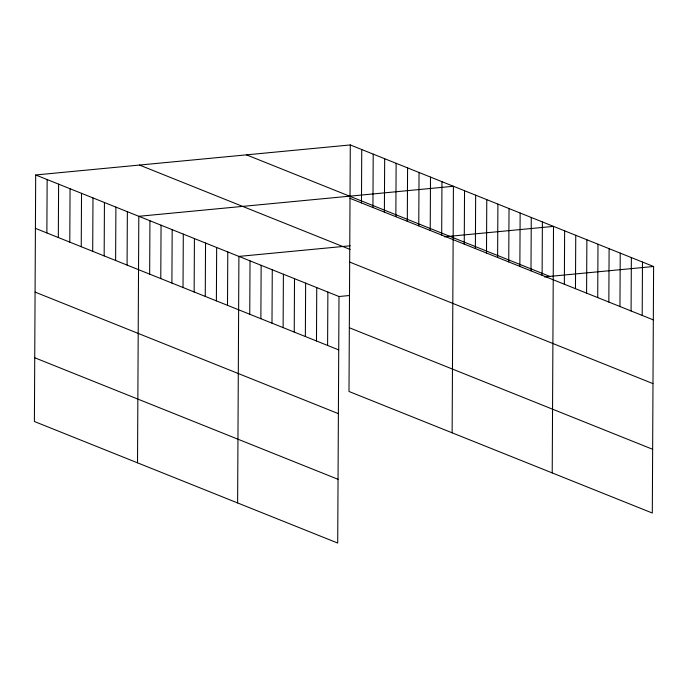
<?xml version="1.0" encoding="UTF-8"?>
<svg xmlns="http://www.w3.org/2000/svg" width="688" height="688" viewBox="0 0 688 688"><rect width="100%" height="100%" fill="white"/><g stroke="black" fill="none" stroke-linecap="round" stroke-linejoin="round"><path stroke-width="1.03" d="M35.69 174.967L34.4 421.503L337.705 543.056L339.003 296.519L35.69 174.967L350.295 144.944L653.6 266.497L652.31 513.033L348.997 391.481L350.295 144.944M46.87 232.94L47.145 179.559M58.325 237.532L58.609 184.152M69.789 242.124L70.064 188.744M81.244 246.717L81.528 193.337M92.699 251.309L92.983 197.929M104.163 255.902L104.438 202.521M115.618 260.494L115.902 207.114M127.082 265.086L127.357 211.706M137.523 462.826L138.813 216.299L453.418 186.276L452.128 432.812M149.657 274.134L149.941 220.753M160.777 278.588L161.061 225.208M171.897 283.052L172.181 229.663M183.025 287.507L183.3 234.118M194.145 291.961L194.42 238.581M205.265 296.416L205.54 243.036M216.385 300.871L216.668 247.491M227.504 305.334L227.788 251.946M237.618 502.937L238.908 256.409L350.209 245.788M249.753 314.244L250.028 260.864M260.872 318.699L261.148 265.319M271.992 323.162L272.267 269.773M283.112 327.617L283.396 274.237M294.232 332.072L294.516 278.692M305.36 336.527L305.635 283.146M316.48 340.99L316.755 287.601M327.6 345.445L327.875 292.065M361.467 202.926L361.75 149.537M372.93 207.518L373.206 154.129M384.386 212.11L384.669 158.722M395.849 216.694L396.125 163.314M407.305 221.287L407.58 167.906M418.76 225.879L419.044 172.499M430.224 230.471L430.499 177.091M441.679 235.064L441.954 181.684M464.254 244.111L464.538 190.731M475.382 248.574L475.657 195.186M486.502 253.029L486.777 199.649M497.622 257.484L497.906 204.104M508.742 261.939L509.025 208.559M519.861 266.402L520.145 213.013M530.99 270.857L531.265 217.477M542.11 275.312L542.385 221.932M552.215 472.923L553.505 226.386L444.345 236.801M564.349 284.221L564.633 230.841M575.469 288.685L575.753 235.296M586.589 293.14L586.873 239.759M597.717 297.594L597.992 244.214M608.837 302.049L609.112 248.669M619.957 306.513L620.232 253.124M631.077 310.967L631.36 257.587M642.196 315.422L642.48 262.042M339.003 296.519L349.384 295.53M544.432 276.911L653.6 266.497M246.476 154.852L549.781 276.404M350.011 198.333L653.316 319.877M139.509 165.06L350.14 249.469M349.676 262.068L652.989 383.62M349.332 327.746L652.645 449.29M35.415 228.347L338.72 349.9M35.079 292.09L338.384 413.643M34.735 357.76L338.04 479.312"/></g></svg>
